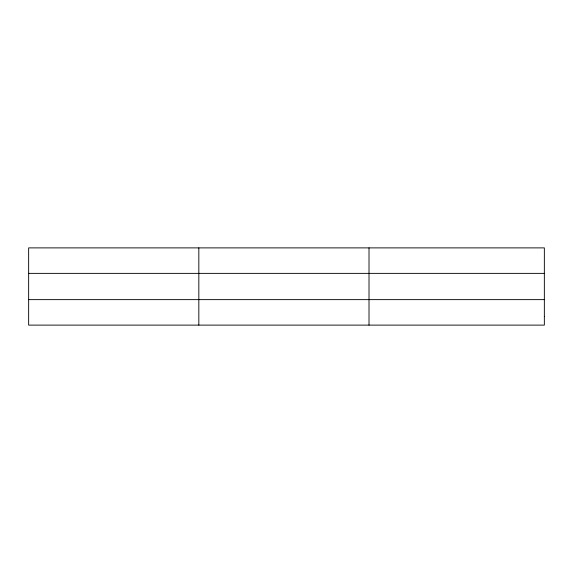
<?xml version="1.0" encoding="UTF-8"?>
<svg xmlns="http://www.w3.org/2000/svg" width="573" height="573" viewBox="0 0 573 573"><rect width="100%" height="100%" fill="white"/><g stroke="black" fill="none" stroke-linecap="round" stroke-linejoin="round"><path stroke-width="0.86" d="M198.831 325.113L198.831 247.887M369.012 325.113L369.012 247.887M28.65 273.371L544.35 273.371M28.65 299.629L544.35 299.629M544.35 316.618L544.35 325.113L28.65 325.113L28.65 247.887L544.35 247.887L544.35 316.618"/></g></svg>
